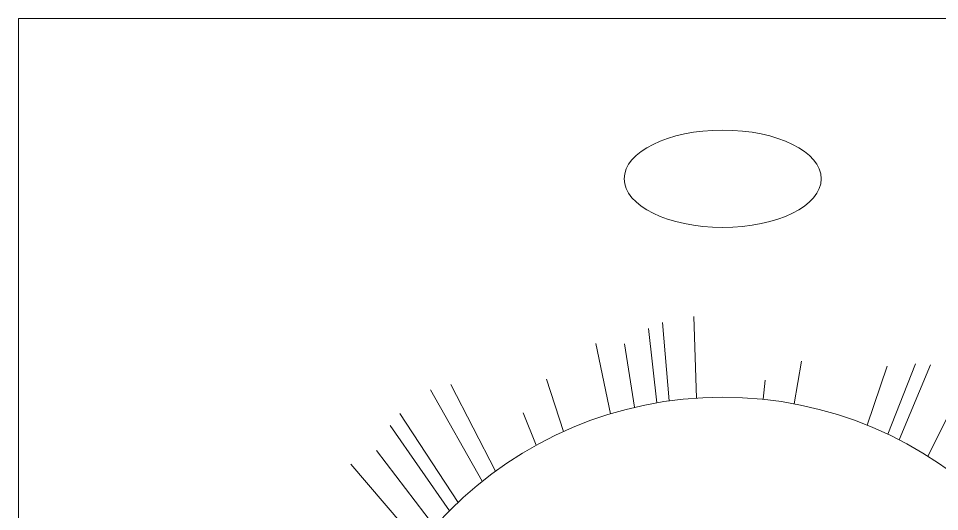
# Model space of a CAD drawing. Header units: millimetres. Extents: x -790 to 1043, y -481 to 328.
# Drawn here: x -540.3 to -382.1, y 100.8 to 185.5 of the extents above; entities that cross this region are included whole.
import ezdxf

# ---------------------------------------------------------------- set-up
doc = ezdxf.new("R2010")
doc.units = ezdxf.units.MM
doc.header["$MEASUREMENT"] = 0
doc.layers.add('Layer 1', color=7, linetype='Continuous')

msp = doc.modelspace()

# ---------------------------------------------------------------- linework, layer by layer
at = {"layer": 'Layer 1', "color": 250, "lineweight": 9}
for points in [[(-540.3294, 185.4658), (-540.3294, 185.4658), (-540.3294, -160.534), (-540.3294, -160.534), (-540.3294, -160.534), (-540.3294, -160.534), (-298.3295, -160.534), (-298.3295, -160.534), (-298.3295, -160.534), (-298.3295, -160.534), (-298.3295, 185.4658), (-298.3295, 185.4658), (-298.3295, 185.4658), (-298.3295, 185.4658), (-540.3294, 185.4658), (-540.3294, 185.4658)], [(-402.397, 157.943), (-402.397, 153.3289), (-409.9779, 149.5883), (-419.3295, 149.5883), (-419.3295, 149.5883), (-428.681, 149.5883), (-436.262, 153.3289), (-436.262, 157.943), (-436.262, 157.943), (-436.262, 162.5571), (-428.681, 166.2977), (-419.3295, 166.2977), (-419.3295, 166.2977), (-409.9779, 166.2977), (-402.397, 162.5571), (-402.397, 157.943)]]:
    msp.add_open_spline(points, degree=3, knots=[0, 0, 0, 0, 0.2, 0.2, 0.2, 0.2, 0.4, 0.4, 0.4, 0.4, 0.6, 0.6, 0.6, 0.6, 1, 1, 1, 1], dxfattribs=at)
at = {"layer": 'Layer 1', "color": 240, "lineweight": 20}
for points in [[(-428.5161, 119.8249), (-428.5161, 119.8249), (-429.6625, 133.2785), (-429.6625, 133.2785)], [(-424.269, 134.3093), (-424.269, 134.3093), (-423.8598, 120.3038), (-423.8598, 120.3038)], [(-430.6505, 119.4936), (-430.6505, 119.4936), (-432.0707, 132.2621), (-432.0707, 132.2621)], [(-438.603, 117.6119), (-438.603, 117.6119), (-441.1504, 129.6431), (-441.1504, 129.6431)], [(-436.1846, 129.6098), (-436.1846, 129.6098), (-434.4587, 118.7225), (-434.4587, 118.7225)], [(-407.0545, 119.3227), (-407.0545, 119.3227), (-405.7852, 126.6551), (-405.7852, 126.6551)], [(-391.1056, 125.7764), (-391.1056, 125.7764), (-394.5335, 115.666), (-394.5335, 115.666)], [(-390.9711, 114.1054), (-390.9711, 114.1054), (-386.2299, 126.2091), (-386.2299, 126.2091)], [(-389.0392, 113.1514), (-389.0392, 113.1514), (-383.6253, 125.9879), (-383.6253, 125.9879)], [(-446.6815, 114.5707), (-446.6815, 114.5707), (-449.5864, 123.5554), (-449.5864, 123.5554)], [(-377.2657, 123.8402), (-377.2657, 123.8402), (-384.0869, 110.3286), (-384.0869, 110.3286)], [(-466.0449, 122.6167), (-466.0449, 122.6167), (-458.3551, 107.7638), (-458.3551, 107.7638)], [(-412.033, 123.3741), (-412.033, 123.3741), (-412.3862, 120.0972), (-412.3862, 120.0972)], [(-469.5087, 121.7273), (-469.5087, 121.7273), (-460.6503, 106.0133), (-460.6503, 106.0133)], [(-464.8097, 102.4051), (-464.8097, 102.4051), (-474.8275, 117.6399), (-474.8275, 117.6399)], [(-453.5892, 117.7435), (-453.5892, 117.7435), (-451.3968, 112.2018), (-451.3968, 112.2018)], [(-466.2892, 100.9667), (-466.2892, 100.9667), (-476.4604, 115.5988), (-476.4604, 115.5988)], [(-478.8135, 111.3067), (-478.8135, 111.3067), (-468.8275, 98.2764), (-468.8275, 98.2764)], [(-471.4397, 95.1632), (-471.4397, 95.1632), (-483.1951, 108.9698), (-483.1951, 108.9698)]]:
    msp.add_open_spline(points, degree=3, dxfattribs=at)
msp.add_open_spline([(-383.8943, -1.9391), (-365.3308, 9.8162), (-353.0061, 30.536), (-353.0061, 54.134), (-353.0061, 54.134), (-353.0061, 90.7627), (-382.6996, 120.4562), (-419.3283, 120.4562), (-419.3283, 120.4562), (-455.957, 120.4562), (-485.6505, 90.7627), (-485.6505, 54.134), (-485.6505, 54.134), (-485.6505, 18.1281), (-456.958, -11.1766), (-421.1903, -12.1625)], degree=3, knots=[0, 0, 0, 0, 0.2, 0.2, 0.2, 0.2, 0.4, 0.4, 0.4, 0.4, 0.6, 0.6, 0.6, 0.6, 1, 1, 1, 1], dxfattribs=at)
at = {"layer": 'Layer 1', "color": 240, "lineweight": 50}
msp.add_open_spline([(-371.4067, 100.251), (-371.4067, 100.251), (-372.5449, 101.0983), (-373.3391, 100.9129), (-373.3391, 100.9129), (-374.1335, 100.7275), (-375.3513, 100.4894), (-375.669, 100.5158), (-375.669, 100.5158), (-375.9867, 100.5422), (-376.781, 100.9129), (-377.178, 100.6482), (-377.178, 100.6482), (-377.5752, 100.3834), (-378.8724, 99.4038), (-379.1902, 99.086), (-379.1902, 99.086), (-379.5079, 98.7684), (-381.1494, 97.7888), (-381.5994, 97.3917), (-381.5994, 97.3917), (-382.0495, 96.9946), (-382.7378, 96.2533), (-383.3732, 96.0944), (-383.3732, 96.0944), (-384.0086, 95.9355), (-385.7825, 95.6443), (-386.2855, 95.2471), (-386.2855, 95.2471), (-386.7885, 94.8501), (-387.7946, 94.3735), (-387.7946, 94.3735), (-387.7946, 94.3735), (-387.7946, 94.3735), (-394.678, 93.7382), (-394.678, 93.7382), (-394.678, 93.7382), (-394.678, 93.7382), (-396.5313, 95.9621), (-396.5313, 95.9621), (-396.5313, 95.9621), (-396.5313, 95.9621), (-397.5638, 93.4999), (-397.5638, 93.4999), (-397.5638, 93.4999), (-397.5638, 93.4999), (-404.0501, 92.8645), (-404.0501, 92.8645), (-404.0501, 92.8645), (-404.0501, 92.8645), (-405.718, 91.4877), (-405.718, 91.4877)], degree=3, knots=[0, 0, 0, 0, 0.07142857, 0.07142857, 0.07142857, 0.07142857, 0.14285714, 0.14285714, 0.14285714, 0.14285714, 0.21428571, 0.21428571, 0.21428571, 0.21428571, 0.28571429, 0.28571429, 0.28571429, 0.28571429, 0.35714286, 0.35714286, 0.35714286, 0.35714286, 0.42857143, 0.42857143, 0.42857143, 0.42857143, 0.5, 0.5, 0.5, 0.5, 0.57142857, 0.57142857, 0.57142857, 0.57142857, 0.64285714, 0.64285714, 0.64285714, 0.64285714, 0.71428571, 0.71428571, 0.71428571, 0.71428571, 0.78571429, 0.78571429, 0.78571429, 0.78571429, 0.85714286, 0.85714286, 0.85714286, 0.85714286, 1, 1, 1, 1], dxfattribs=at)

doc.saveas('drawing.dxf')
